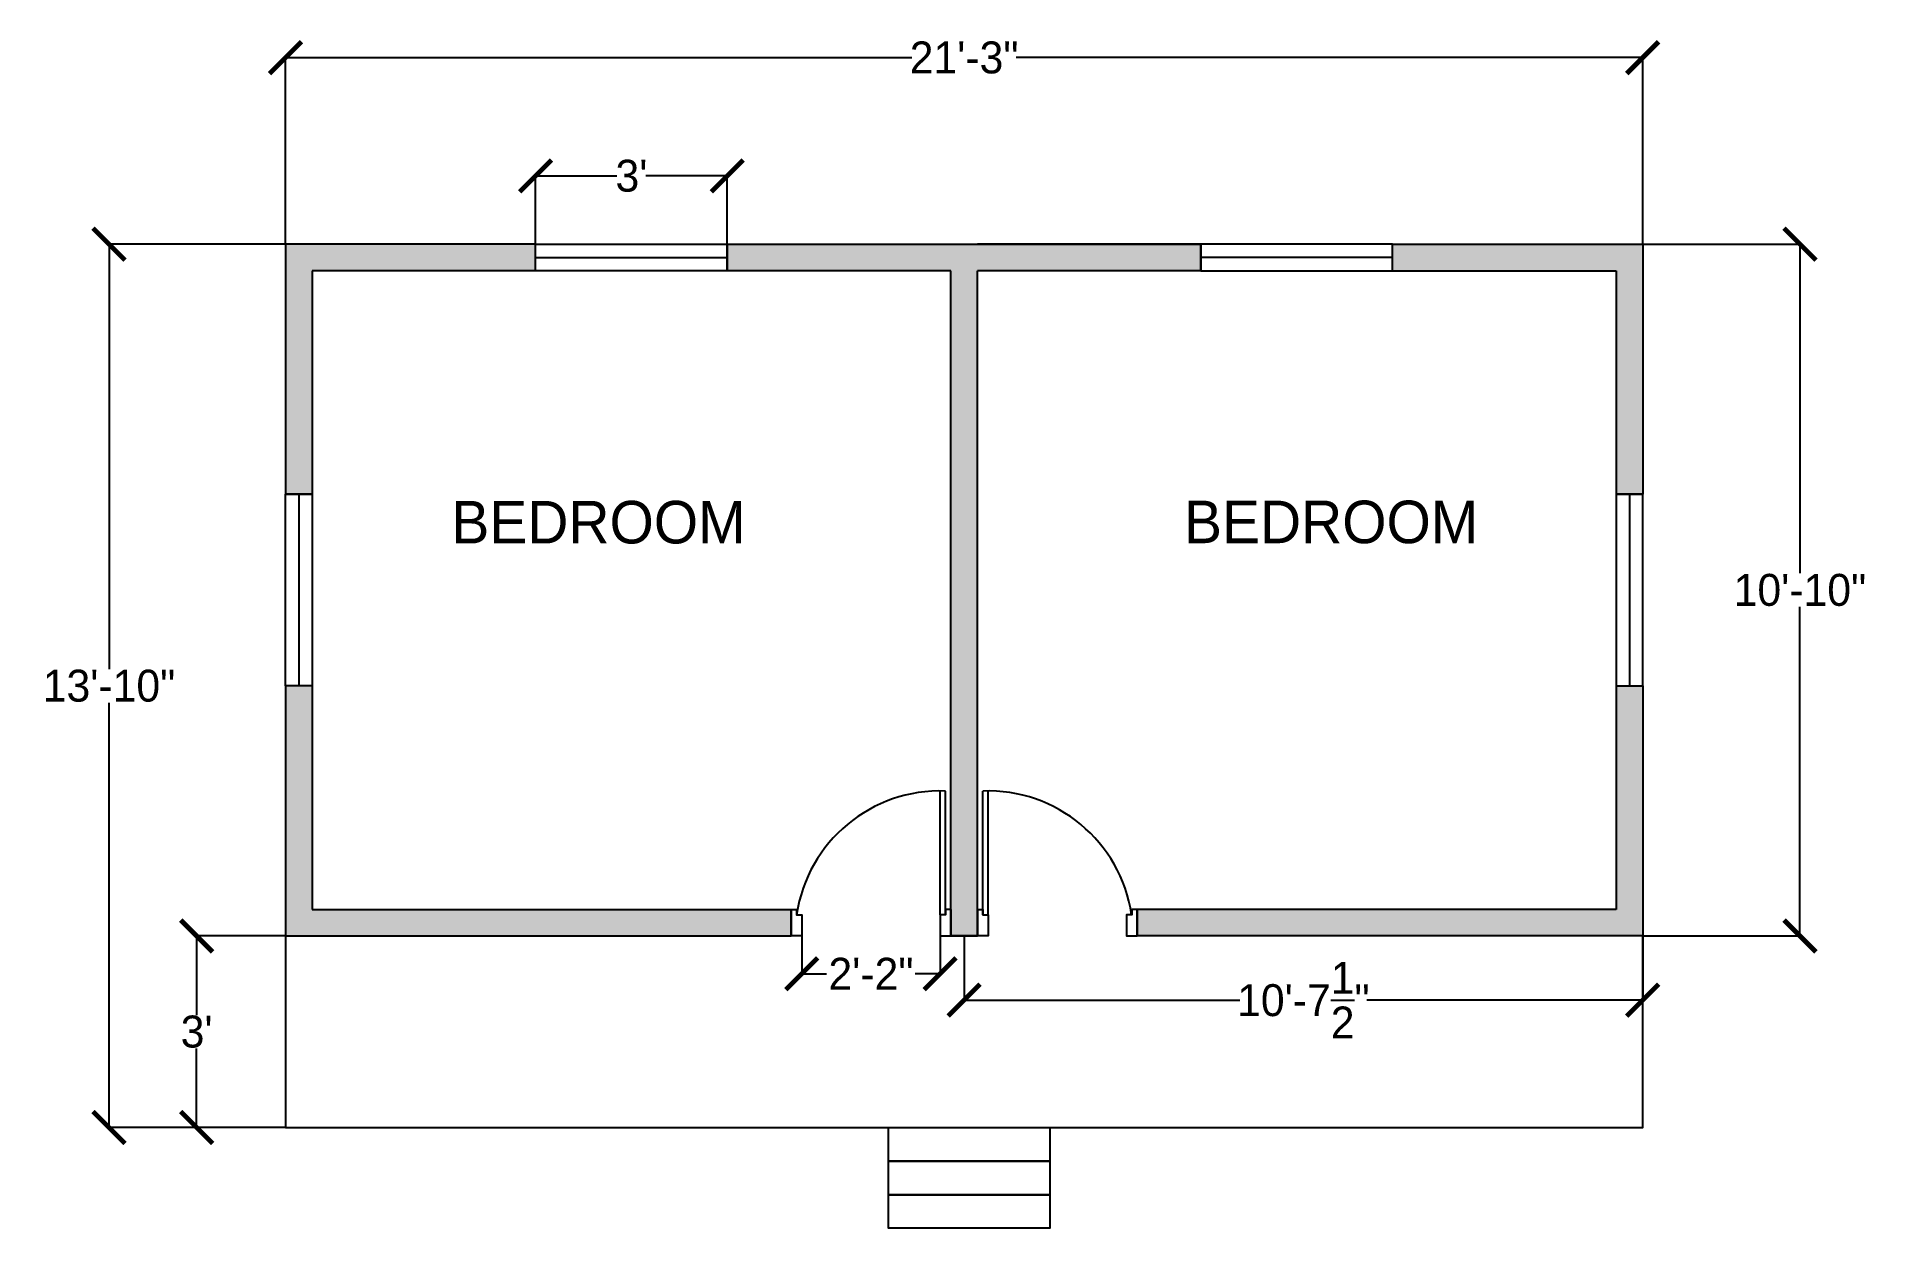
# Model space of a CAD drawing. Header units: inches. Extents: x -447 to -102, y -177 to 47.
import ezdxf

# ---------------------------------------------------------------- set-up
doc = ezdxf.new("R2010")
doc.units = ezdxf.units.IN
doc.header["$MEASUREMENT"] = 0
doc.styles.get("Standard").update_dxf_attribs({"font": '', "height": 6})
doc.styles.get('Standard').set_extended_font_data('Bahnschrift')
doc.dimstyles.get("Standard").update_dxf_attribs({"dimtxt": 6, "dimasz": 6, "dimexe": 0.18, "dimexo": 0.0625, "dimgap": 0.09, "dimtad": 0, "dimtih": 1, "dimtoh": 1, "dimdec": 4, "dimzin": 0, "dimdsep": 46, "dimlunit": 4, "dimtxsty": 'Standard', "dimblk": 'ARCHTICK', "dimcen": 0.09, "dimadec": 0, "dimazin": 0, "dimtfac": 1, "dimtdec": 4, "dimtofl": 0, "dimtmove": 0, "dimatfit": 3, "dimldrblk": 'ARCHTICK', "dimfxl": 1, "dimtolj": 1, "dimtzin": 0, "dimarcsym": 0})

# ---------------------------------------------------------------- blocks, each defined once
blk = doc.blocks.new('_ArchTick')
at = {"color": 0, "linetype": 'ByBlock', "const_width": 0.15}
blk.add_lwpolyline([(-0.5, -0.5), (0.5, 0.5)], dxfattribs=at)
blk = doc.blocks.new('*D5')
at = {"color": 0, "linetype": 'Continuous', "lineweight": -2}
for p, q in [((-400.38, 7.99), (-433.65, 7.99)), ((-400.38, -158.01), (-433.65, -158.01))]:
    blk.add_line(p, q, dxfattribs=at)
at = {"color": 0, "lineweight": -2}
for p, q in [((-433.47, 7.99), (-433.47, -71.85)), ((-433.47, -158.01), (-433.47, -78.17))]:
    blk.add_line(p, q, dxfattribs=at)
at = {"layer": 'Defpoints', "color": 0}
for p in [(-400.31, 7.99), (-433.47, -158.01), (-400.31, -158.01)]:
    blk.add_point(p, dxfattribs=at)
at = {"color": 0, "lineweight": -2, "xscale": 6, "yscale": 6, "zscale": 6}
for p, rotation in [((-433.47, 7.99), 90), ((-433.47, -158.01), 270)]:
    blk.add_blockref('_ArchTick', p, dxfattribs=dict(at, rotation=rotation))
at = {"color": 0, "insert": (-433.47, -75.01), "char_height": 6, "attachment_point": 5}
blk.add_mtext('\\A1;13\'-10"', dxfattribs=at)
blk = doc.blocks.new('*D6')
at = {"color": 0, "linetype": 'Continuous', "lineweight": -2}
for p, q in [((-400.31, 8.05), (-400.31, 43.23)), ((-145.31, 8.05), (-145.31, 43.23))]:
    blk.add_line(p, q, dxfattribs=at)
at = {"color": 0, "lineweight": -2}
for p, q in [((-400.31, 43.05), (-282.61, 43.05)), ((-145.31, 43.05), (-263.02, 43.05))]:
    blk.add_line(p, q, dxfattribs=at)
at = {"layer": 'Defpoints', "color": 0}
for p in [(-145.31, 43.05), (-400.31, 7.99), (-145.31, 7.99)]:
    blk.add_point(p, dxfattribs=at)
at = {"color": 0, "lineweight": -2, "xscale": 6, "yscale": 6, "zscale": 6, "rotation": 180}
blk.add_blockref('_ArchTick', (-400.31, 43.05), dxfattribs=at)
at = {"color": 0, "lineweight": -2, "xscale": 6, "yscale": 6, "zscale": 6}
blk.add_blockref('_ArchTick', (-145.31, 43.05), dxfattribs=at)
at = {"color": 0, "insert": (-272.81, 43.05), "char_height": 6, "attachment_point": 5}
blk.add_mtext('\\A1;21\'-3"', dxfattribs=at)
blk = doc.blocks.new('*D7')
at = {"color": 0, "linetype": 'Continuous', "lineweight": -2}
for p, q in [((-145.25, 7.99), (-115.58, 7.99)), ((-145.25, -122.01), (-115.58, -122.01))]:
    blk.add_line(p, q, dxfattribs=at)
at = {"color": 0, "lineweight": -2}
for p, q in [((-115.76, 7.99), (-115.76, -53.85)), ((-115.76, -122.01), (-115.76, -60.17))]:
    blk.add_line(p, q, dxfattribs=at)
at = {"layer": 'Defpoints', "color": 0}
for p in [(-145.31, 7.99), (-145.31, -122.01), (-115.76, -122.01)]:
    blk.add_point(p, dxfattribs=at)
at = {"color": 0, "lineweight": -2, "xscale": 6, "yscale": 6, "zscale": 6}
for p, rotation in [((-115.76, 7.99), 90), ((-115.76, -122.01), 270)]:
    blk.add_blockref('_ArchTick', p, dxfattribs=dict(at, rotation=rotation))
at = {"color": 0, "insert": (-115.76, -57.01), "char_height": 6, "attachment_point": 5}
blk.add_mtext('\\A1;10\'-10"', dxfattribs=at)
blk = doc.blocks.new('*D8')
at = {"color": 0, "linetype": 'Continuous', "lineweight": -2}
for p, q in [((-272.81, -122.07), (-272.81, -134.25)), ((-145.31, -122.07), (-145.31, -134.25))]:
    blk.add_line(p, q, dxfattribs=at)
at = {"color": 0, "lineweight": -2}
for p, q in [((-272.81, -134.07), (-220.98, -134.07)), ((-145.31, -134.07), (-197.15, -134.07))]:
    blk.add_line(p, q, dxfattribs=at)
at = {"layer": 'Defpoints', "color": 0}
for p in [(-272.81, -122.01), (-145.31, -122.01), (-272.81, -134.07)]:
    blk.add_point(p, dxfattribs=at)
at = {"color": 0, "lineweight": -2, "xscale": 6, "yscale": 6, "zscale": 6, "rotation": 180}
blk.add_blockref('_ArchTick', (-272.81, -134.07), dxfattribs=at)
at = {"color": 0, "lineweight": -2, "xscale": 6, "yscale": 6, "zscale": 6}
blk.add_blockref('_ArchTick', (-145.31, -134.07), dxfattribs=at)
at = {"color": 0, "insert": (-209.06, -134.07), "char_height": 6, "attachment_point": 5}
blk.add_mtext('\\A1;10\'-7{\\H1.000000x;\\S1/2;}"', dxfattribs=at)
blk = doc.blocks.new('*D9')
at = {"color": 0, "linetype": 'Continuous', "lineweight": -2}
for p, q in [((-400.38, -122.01), (-417.19, -122.01)), ((-400.38, -158.01), (-417.19, -158.01))]:
    blk.add_line(p, q, dxfattribs=at)
at = {"color": 0, "lineweight": -2}
for p, q in [((-417.01, -122.01), (-417.01, -136.86)), ((-417.01, -158.01), (-417.01, -143.16))]:
    blk.add_line(p, q, dxfattribs=at)
at = {"layer": 'Defpoints', "color": 0}
for p in [(-400.31, -122.01), (-417.01, -158.01), (-400.31, -158.01)]:
    blk.add_point(p, dxfattribs=at)
at = {"color": 0, "lineweight": -2, "xscale": 6, "yscale": 6, "zscale": 6}
for p, rotation in [((-417.01, -122.01), 90), ((-417.01, -158.01), 270)]:
    blk.add_blockref('_ArchTick', p, dxfattribs=dict(at, rotation=rotation))
at = {"color": 0, "insert": (-417.01, -140.01), "char_height": 6, "attachment_point": 5}
blk.add_mtext("\\A1;3'", dxfattribs=at)
blk = doc.blocks.new('*D10')
at = {"color": 0, "linetype": 'Continuous', "lineweight": -2}
for p, q in [((-353.31, 8.05), (-353.31, 21)), ((-317.31, 8.05), (-317.31, 21))]:
    blk.add_line(p, q, dxfattribs=at)
at = {"color": 0, "lineweight": -2}
for p, q in [((-353.31, 20.82), (-338.04, 20.82)), ((-317.31, 20.82), (-332.59, 20.82))]:
    blk.add_line(p, q, dxfattribs=at)
at = {"layer": 'Defpoints', "color": 0}
for p in [(-317.31, 20.82), (-353.31, 7.99), (-317.31, 7.99)]:
    blk.add_point(p, dxfattribs=at)
at = {"color": 0, "lineweight": -2, "xscale": 6, "yscale": 6, "zscale": 6, "rotation": 180}
blk.add_blockref('_ArchTick', (-353.31, 20.82), dxfattribs=at)
at = {"color": 0, "lineweight": -2, "xscale": 6, "yscale": 6, "zscale": 6}
blk.add_blockref('_ArchTick', (-317.31, 20.82), dxfattribs=at)
at = {"color": 0, "insert": (-335.31, 20.82), "char_height": 6, "attachment_point": 5}
blk.add_mtext("\\A1;3'", dxfattribs=at)
blk = doc.blocks.new('*D11')
at = {"color": 0, "linetype": 'Continuous', "lineweight": -2}
for p, q in [((-303.31, -122.07), (-303.31, -129.29)), ((-277.31, -122.07), (-277.31, -129.29))]:
    blk.add_line(p, q, dxfattribs=at)
at = {"color": 0, "lineweight": -2}
for p, q in [((-303.31, -129.11), (-298.65, -129.11)), ((-277.31, -129.11), (-281.98, -129.11))]:
    blk.add_line(p, q, dxfattribs=at)
at = {"layer": 'Defpoints', "color": 0}
for p in [(-303.31, -122.01), (-277.31, -122.01), (-277.31, -129.11)]:
    blk.add_point(p, dxfattribs=at)
at = {"color": 0, "lineweight": -2, "xscale": 6, "yscale": 6, "zscale": 6, "rotation": 180}
blk.add_blockref('_ArchTick', (-303.31, -129.11), dxfattribs=at)
at = {"color": 0, "lineweight": -2, "xscale": 6, "yscale": 6, "zscale": 6}
blk.add_blockref('_ArchTick', (-277.31, -129.11), dxfattribs=at)
at = {"color": 0, "insert": (-290.31, -129.11), "char_height": 6, "attachment_point": 5}
blk.add_mtext('\\A1;2\'-2"', dxfattribs=at)

msp = doc.modelspace()

# ---------------------------------------------------------------- hatches: boundary and pattern name
h = msp.add_hatch()
h.set_pattern_fill('BRICK', color=0, scale=5, style=0)
h.paths.add_polyline_path([(-353.31414, 7.98864), (-400.31414, 7.98864), (-400.31414, -39.01136), (-395.31414, -39.01136), (-395.31414, 2.98864), (-353.31414, 2.98864)])
h.paths.add_polyline_path([(-228.31414, 7.98864), (-317.31414, 7.98864), (-317.31414, 2.98864), (-275.31414, 2.98864), (-275.31414, -122.01136), (-270.31414, -122.01136), (-270.31414, -117.01136), (-270.31414, 2.98864), (-228.31414, 2.98864)])
h.paths.add_polyline_path([(-305.31414, -117.01136), (-395.31414, -117.01136), (-395.31414, -75.01136), (-400.31414, -75.01136), (-400.31414, -122.01136), (-305.31414, -122.01136)])
h.paths.add_polyline_path([(-145.31414, -75.01136), (-150.31414, -75.01136), (-150.31414, -117.01136), (-240.31414, -117.01136), (-240.31414, -122.01136), (-145.31414, -122.01136)])
h.paths.add_polyline_path([(-145.31414, 7.98864), (-192.31414, 7.98864), (-192.31414, 2.98864), (-150.31414, 2.98864), (-150.31414, -39.01136), (-145.31414, -39.01136)])

# ---------------------------------------------------------------- linework, layer by layer
for p, q in [((-400.31414, 7.98864), (-400.31414, -39.01136)), ((-353.31414, 7.98864), (-400.31414, 7.98864)), ((-228.31414, 7.98864), (-270.31414, 7.98864)), ((-192.31414, 7.98864), (-145.31414, 7.98864)), ((-145.31414, 7.98864), (-145.31414, -39.01136)), ((-395.31414, 2.98864), (-395.31414, -39.01136)), ((-353.31414, 2.98864), (-395.31414, 2.98864)), ((-275.31414, 2.98864), (-317.31414, 2.98864)), ((-275.31414, -122.01136), (-275.31414, 2.98864)), ((-270.31414, -122.01136), (-270.31414, 2.98864)), ((-192.31414, 2.98864), (-150.31414, 2.98864)), ((-150.31414, 2.98864), (-150.31414, -39.01136)), ((-400.31414, -75.01136), (-400.31414, -122.01136)), ((-395.31414, -75.01136), (-395.31414, -117.01136)), ((-150.31414, -75.01136), (-150.31414, -117.01136)), ((-145.31414, -75.01136), (-145.31414, -122.01136)), ((-395.31414, -117.01136), (-305.31414, -117.01136)), ((-150.31414, -117.01136), (-240.31414, -117.01136)), ((-400.31414, -122.01136), (-305.31414, -122.01136)), ((-275.31414, -122.01136), (-270.31414, -122.01136)), ((-270.31414, -122.01136), (-275.31414, -122.01136)), ((-145.31414, -122.01136), (-240.31414, -122.01136))]:
    msp.add_line(p, q)
for points in [[(-353.31414, 2.98864), (-353.31414, 7.98864)], [(-317.31414, 2.98864), (-317.31414, 7.98864)], [(-228.31414, 2.98864), (-228.31414, 7.98864)], [(-192.31414, 2.98864), (-192.31414, 7.98864)], [(-395.31414, -39.01136), (-400.31414, -39.01136)], [(-150.31414, -39.01136), (-145.31414, -39.01136)], [(-395.31414, -75.01136), (-400.31414, -75.01136)], [(-150.31414, -75.01136), (-145.31414, -75.01136)], [(-305.31414, -117.01136), (-305.31414, -122.01136)], [(-275.31414, -117.01136), (-275.31414, -122.01136)], [(-270.31414, -117.01136), (-270.31414, -122.01136)], [(-240.31414, -117.01136), (-240.31414, -122.01136)]]:
    msp.add_lwpolyline(points)
at = {"color": 1}
for points in [[(-353.31414, 2.98864), (-353.31414, 7.98864), (-317.31414, 7.98864), (-317.31414, 2.98864)], [(-192.31414, 2.98864), (-192.31414, 7.98864), (-228.31414, 7.98864), (-228.31414, 2.98864)], [(-400.31414, -39.01136), (-395.31414, -39.01136), (-395.31414, -75.01136), (-400.31414, -75.01136)], [(-145.31414, -39.01136), (-150.31414, -39.01136), (-150.31414, -75.01136), (-145.31414, -75.01136)]]:
    msp.add_lwpolyline(points, close=True, dxfattribs=at)
at = {"color": 0}
msp.add_lwpolyline([(-317.31414, 7.98864), (-228.31414, 7.98864), (-228.31414, 2.98864), (-270.31414, 2.98864)], dxfattribs=at)
at = {"color": 1}
for points in [[(-353.31414, 5.48864), (-317.31414, 5.48864)], [(-192.31414, 5.48864), (-228.31414, 5.48864)], [(-397.81414, -39.01136), (-397.81414, -75.01136)], [(-147.81414, -39.01136), (-147.81414, -75.01136)]]:
    msp.add_lwpolyline(points, dxfattribs=at)
at = {"color": 3}
for points in [[(-277.31414, -118.01136), (-277.31414, -94.75209)], [(-276.31414, -118.01136), (-276.31414, -94.77043)], [(-269.31414, -118.01136), (-269.31414, -94.77043)], [(-268.31414, -118.01136), (-268.31414, -94.75209)], [(-305.31414, -117.01136), (-304.31414, -117.01136), (-304.31414, -118.01136), (-303.31414, -118.01136), (-303.31414, -122.01136), (-305.31414, -122.01136), (-305.31414, -117.01136)], [(-275.31414, -117.01136), (-276.31414, -117.01136), (-276.31414, -118.01136), (-277.31414, -118.01136), (-277.31414, -122.01136), (-275.31414, -122.01136), (-275.31414, -117.01136)], [(-270.31414, -117.01136), (-269.31414, -117.01136), (-269.31414, -118.01136), (-268.31414, -118.01136), (-268.31414, -122.01136), (-270.31414, -122.01136), (-270.31414, -117.01136)], [(-240.31414, -117.01136), (-241.31414, -117.01136), (-241.31414, -118.01136), (-242.31414, -118.01136), (-242.31414, -122.01136), (-240.31414, -122.01136), (-240.31414, -117.01136)], [(-400.31414, -122.01136), (-400.31414, -158.01136), (-145.31414, -158.01136), (-145.31414, -122.01136)]]:
    msp.add_lwpolyline(points, dxfattribs=at)
for points in [[(-286.98442, -158.00393), (-256.6711, -158.00393), (-256.6711, -164.32129), (-286.98442, -164.32129)], [(-286.98442, -164.31385), (-256.6711, -164.31385), (-256.6711, -170.63121), (-286.98442, -170.63121)], [(-286.98442, -170.62378), (-256.6711, -170.62378), (-256.6711, -176.94114), (-286.98442, -176.94114)]]:
    msp.add_lwpolyline(points, close=True, dxfattribs=at)
for centre, start, end in [((-277.31414, -122.01136), 87.8976463, 171.5620038), ((-268.31414, -122.01136), 8.4379962, 92.1023537)]:
    msp.add_arc(centre, 27.25928, start, end, dxfattribs=at)

# ---------------------------------------------------------------- texts
at = {"color": 3, "char_height": 8, "width": 63.4311509, "attachment_point": 1}
for insert in [(-369.15006, -40.2425), (-231.48343, -40.19807)]:
    msp.add_mtext('{\\C4;BEDROOM}', dxfattribs=dict(at, insert=insert))

# ---------------------------------------------------------------- dimensions: what is measured, and where the dimension line sits
at = {"color": 6}
for base, p1, p2, picture, middle in [((-145.31414, 43.04956), (-400.31414, 7.98864), (-145.31414, 7.98864), '*D6', (-272.81414, 43.04956)), ((-317.31414, 20.82443), (-353.31414, 7.98864), (-317.31414, 7.98864), '*D10', (-335.31414, 20.82443)), ((-277.31414, -129.11205), (-303.31414, -122.01136), (-277.31414, -122.01136), '*D11', (-290.31414, -129.11205)), ((-272.81414, -134.0669), (-145.31414, -122.01136), (-272.81414, -122.01136), '*D8', (-209.06414, -134.0669))]:
    dim = msp.add_linear_dim(base=base, p1=p1, p2=p2, dimstyle='Standard', dxfattribs=at)
    dim.commit()
    dim.dimension.update_dxf_attribs({"geometry": picture, "text_midpoint": middle})
for base, p1, p2, picture, middle in [((-433.47302, -158.01136), (-400.31414, 7.98864), (-400.31414, -158.01136), '*D5', (-433.47302, -75.01136)), ((-115.75544, -122.01136), (-145.31414, 7.98864), (-145.31414, -122.01136), '*D7', (-115.75544, -57.01136)), ((-417.01483, -158.01136), (-400.31414, -122.01136), (-400.31414, -158.01136), '*D9', (-417.01483, -140.01136))]:
    dim = msp.add_linear_dim(base=base, p1=p1, p2=p2, angle=90, dimstyle='Standard', dxfattribs=at)
    dim.commit()
    dim.dimension.update_dxf_attribs({"geometry": picture, "text_midpoint": middle})

doc.saveas('drawing.dxf')
